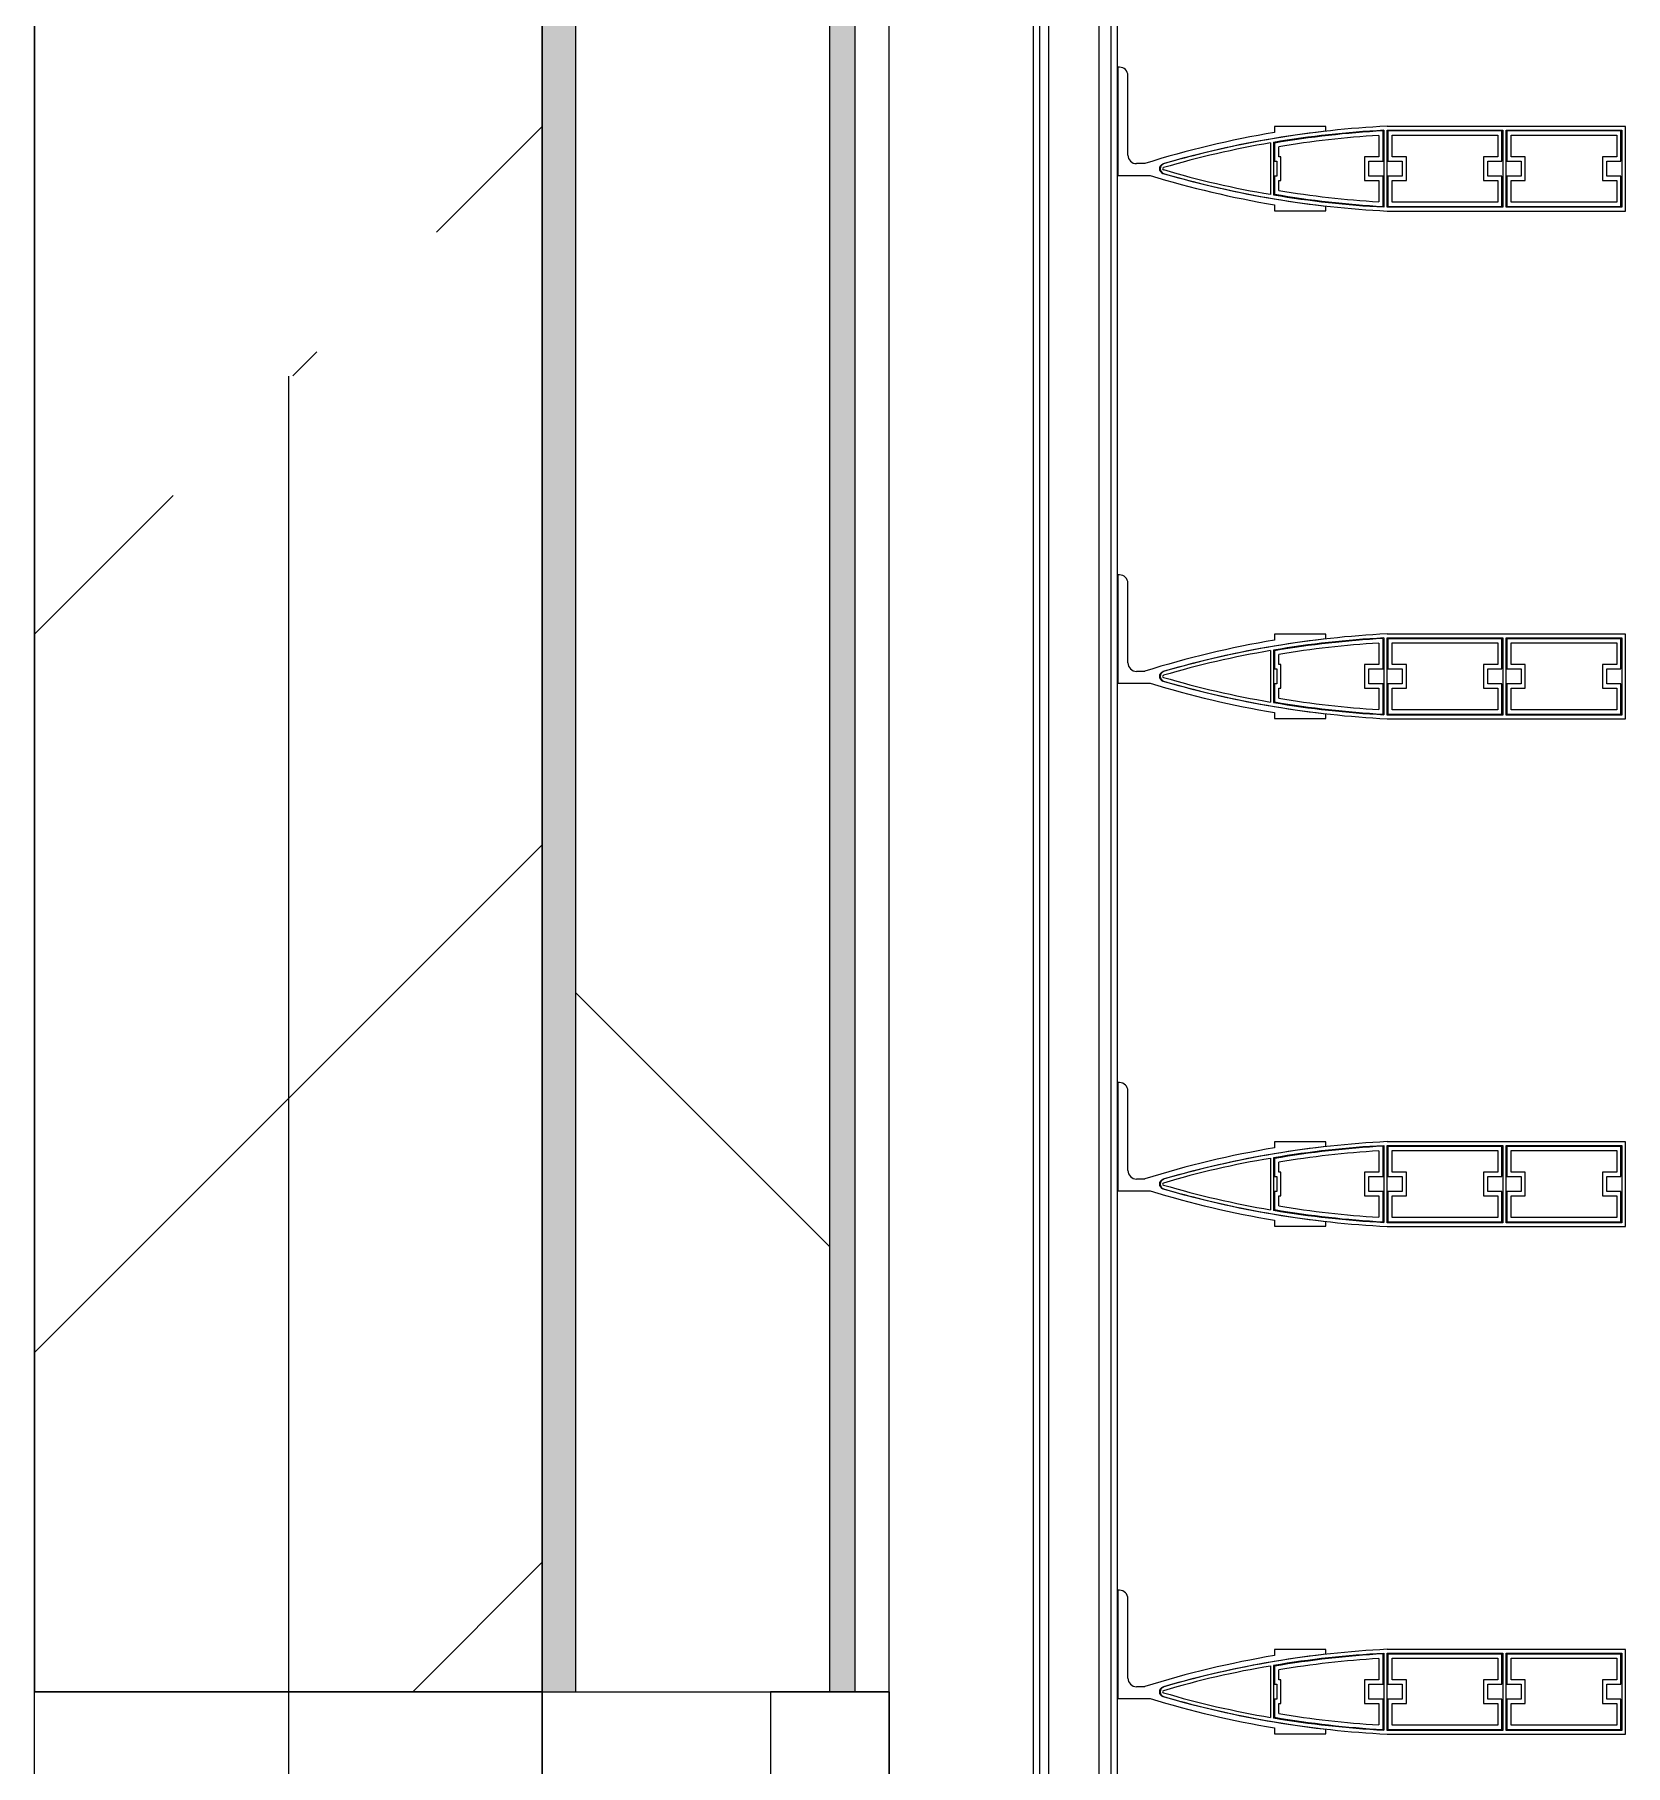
# Model space of a CAD drawing. Header units: millimetres. Extents: x 48966 to 155647, y -43515 to 26217.
# Drawn here: x 128782 to 129722, y -22076 to -21054 of the extents above; entities that cross this region are included whole.
import ezdxf

# ---------------------------------------------------------------- set-up
doc = ezdxf.new("R2010")
doc.units = ezdxf.units.MM
doc.linetypes.add('Осевые', pattern=[6350, 1270, -952.5, 3175, -952.5])
doc.linetypes.add('Сверху', pattern=[793.75, 476.25, -317.5])
for name, color, linetype, lineweight in [('Каркас_Импост', 7, 'Continuous', 9), ('Обобщенные модели', 7, 'Continuous', 9), ('Обобщенные модели-1', 7, 'Continuous', 18), ('Общие ребра', 7, 'Continuous', 9), ('Окна', 7, 'Continuous', 9), ('Окна-2', 7, 'Сверху', 9), ('Оси-2', 7, 'Осевые', 9), ('Остекление', 7, 'Continuous', 9), ('Перекрытия', 7, 'Continuous', 9), ('Стены', 7, 'Continuous', 9), ('Стены-1', 7, 'Continuous', 18), ('Штриховка разреза-1', 7, 'Continuous', 9)]:
    doc.layers.add(name, color=color, linetype=linetype, lineweight=lineweight)
doc.layers.add('Окна-1', color=7, linetype='Continuous', lineweight=9, true_color=0x804000)
pattern_1 = [(0, (0, 0), (812.8, 203.2), [67.056, -542.544, 67.056, -542.544, -3251.2]), (0, (0, 0), (812.8, 203.2), [-1219.2, 67.056, -1152.144, 67.056, -542.544, -1422.4]), (0, (0, 0), (812.8, 203.2), [-3048, 67.056, -339.344, 67.056, -948.944]), (120, (304.8, 101.6), (-582.37636, 602.30545), [67.056, -542.544, 67.056, -542.544, -3251.2]), (120, (304.8, 101.6), (-582.37636, 602.30545), [-1219.2, 67.056, -1152.144, 67.056, -542.544, -1422.4]), (120, (304.8, 101.6), (-582.37636, 602.30545), [-3048, 67.056, -339.344, 67.056, -948.944]), (240, (406.4, 508), (-230.42364, -805.50545), [67.056, -542.544, 67.056, -542.544, -3251.2]), (240, (406.4, 508), (-230.42364, -805.50545), [-1219.2, 67.056, -1152.144, 67.056, -542.544, -1422.4]), (240, (406.4, 508), (-230.42364, -805.50545), [-3048, 67.056, -339.344, 67.056, -948.944])]
pattern_2 = [(326.31, (-23006.26, -128864), (1066.80005, -533.399), [201.168, -1722.033]), (326.31, (-22974.25, -128853.33), (1066.80005, -533.399), [201.168, -1722.033]), (326.31, (-22974.25, -128917.34), (1066.80005, -533.399), [201.168, -1722.033])]

# ---------------------------------------------------------------- blocks, each defined once
blk = doc.blocks.new('Обвязочная балка 1 - Обвязочная балка 1-1451838-План 5-го этажа на отм_ _12_600')
at = {"layer": 'Обобщенные модели'}
for p, q in [((129380.8, 11567.1), (129380.8, -26882.9)), ((129410.7, -26882.9), (129410.7, 11567.1))]:
    blk.add_line(p, q, dxfattribs=at)
at = {"layer": 'Обобщенные модели-1'}
for p, q in [((129371.6, 11567.1), (129371.6, -26882.9)), ((129375.6, -26882.9), (129375.6, 11567.1)), ((129417.6, 11567.1), (129417.6, -26882.9)), ((129421.6, -26882.9), (129421.6, 11567.1))]:
    blk.add_line(p, q, dxfattribs=at)
blk = doc.blocks.new('Профиль ламели435 - Профиль ламели-1585345-План 5-го этажа на отм_ _12_600')
at = {"layer": 'Обобщенные модели-1'}
for p, q in [((89806.9, 24507.1), (89806.9, 24366.2)), ((89856.9, 24507.1), (89806.9, 24507.1)), ((89809.1, 24436.5), (89809.1, 24504.9)), ((89809.1, 24504.9), (89854.7, 24504.9)), ((89854.7, 24504.9), (89854.7, 24436.5)), ((89856.9, 24366.2), (89856.9, 24507.1)), ((89827.4, 24504.4), (89809.6, 24504.4)), ((89809.6, 24504.4), (89809.6, 24437)), ((89812.1, 24439.5), (89812.1, 24501.9)), ((89812.1, 24501.9), (89824.9, 24501.9)), ((89824.9, 24501.9), (89824.9, 24493.5)), ((89827.4, 24496), (89827.4, 24504.4)), ((89836.3, 24496), (89827.4, 24496)), ((89854.2, 24504.4), (89836.3, 24504.4)), ((89836.3, 24504.4), (89836.3, 24496)), ((89838.8, 24493.5), (89838.8, 24501.9)), ((89838.8, 24501.9), (89851.7, 24501.9)), ((89851.7, 24501.9), (89851.7, 24439.5)), ((89854.2, 24437), (89854.2, 24504.4)), ((89824.9, 24493.5), (89838.8, 24493.5)), ((89838.8, 24447.9), (89824.9, 24447.9)), ((89824.9, 24447.9), (89824.9, 24439.5)), ((89827.4, 24437), (89827.4, 24445.4)), ((89827.4, 24445.4), (89836.3, 24445.4)), ((89836.3, 24445.4), (89836.3, 24437)), ((89838.8, 24439.5), (89838.8, 24447.9)), ((89854.7, 24436.5), (89809.1, 24436.5)), ((89809.1, 24434.6), (89854.7, 24434.6)), ((89809.1, 24366.2), (89809.1, 24434.6)), ((89809.6, 24437), (89827.4, 24437)), ((89827.4, 24434.1), (89809.6, 24434.1)), ((89809.6, 24434.1), (89809.6, 24366.7)), ((89824.9, 24439.5), (89812.1, 24439.5)), ((89827.4, 24425.7), (89827.4, 24434.1)), ((89836.3, 24437), (89854.2, 24437)), ((89854.2, 24434.1), (89836.3, 24434.1)), ((89836.3, 24434.1), (89836.3, 24425.7)), ((89851.7, 24439.5), (89838.8, 24439.5)), ((89854.2, 24366.7), (89854.2, 24434.1)), ((89854.7, 24434.6), (89854.7, 24366.2)), ((89812.1, 24369.2), (89812.1, 24431.6)), ((89812.1, 24431.6), (89824.9, 24431.6)), ((89824.9, 24431.6), (89824.9, 24423.2)), ((89824.9, 24423.2), (89838.8, 24423.2)), ((89836.3, 24425.7), (89827.4, 24425.7)), ((89838.8, 24423.2), (89838.8, 24431.6)), ((89838.8, 24431.6), (89851.7, 24431.6)), ((89851.7, 24431.6), (89851.7, 24369.2)), ((89838.8, 24377.6), (89824.9, 24377.6)), ((89824.9, 24377.6), (89824.9, 24369.2)), ((89827.4, 24366.7), (89827.4, 24375.1)), ((89827.4, 24375.1), (89836.3, 24375.1)), ((89836.3, 24375.1), (89836.3, 24366.7)), ((89838.8, 24369.2), (89838.8, 24377.6)), ((89854.7, 24366.2), (89809.1, 24366.2)), ((89809.1, 24364.3), (89854.6, 24364.3)), ((89809.6, 24366.7), (89827.4, 24366.7)), ((89827.4, 24363.8), (89809.6, 24363.8)), ((89824.9, 24369.2), (89812.1, 24369.2)), ((89827.4, 24355.4), (89827.4, 24363.8)), ((89836.3, 24366.7), (89854.2, 24366.7)), ((89854.2, 24363.8), (89836.3, 24363.8)), ((89836.3, 24363.8), (89836.3, 24355.4)), ((89851.7, 24369.2), (89838.8, 24369.2)), ((89812.2, 24361.3), (89824.9, 24361.3)), ((89824.9, 24361.3), (89824.9, 24352.9)), ((89824.9, 24352.9), (89838.8, 24352.9)), ((89836.3, 24355.4), (89827.4, 24355.4)), ((89838.8, 24352.9), (89838.8, 24361.3)), ((89838.8, 24361.3), (89851.5, 24361.3)), ((89809.8, 24330.1), (89806.9, 24330.1)), ((89806.9, 24330.1), (89806.9, 24299.7)), ((89856.8, 24330.1), (89853.9, 24330.1)), ((89856.8, 24299.7), (89856.8, 24330.1)), ((89824.9, 24302.2), (89818.9, 24302.2)), ((89838.8, 24303.5), (89824.9, 24303.5)), ((89824.9, 24303.5), (89824.9, 24302.2)), ((89827.4, 24299.7), (89827.4, 24301)), ((89827.4, 24301), (89836.3, 24301)), ((89836.3, 24301), (89836.3, 24299.7)), ((89838.8, 24302.2), (89838.8, 24303.5)), ((89844.8, 24302.2), (89838.8, 24302.2)), ((89806.9, 24299.7), (89810.5, 24299.7)), ((89847.4, 24299.2), (89816.3, 24299.2)), ((89816.6, 24297.3), (89847.1, 24297.3)), ((89816.8, 24299.7), (89827.4, 24299.7)), ((89836.3, 24299.7), (89846.9, 24299.7)), ((89853.2, 24299.7), (89856.8, 24299.7)), ((89828.9, 24223), (89828.9, 24218.1)), ((89835.9, 24207.1), (89835.9, 24226.3)), ((89771.9, 24208.1), (89771.9, 24207.1)), ((89823.9, 24213.1), (89776.9, 24213.1)), ((89771.9, 24207.1), (89835.9, 24207.1))]:
    blk.add_line(p, q, dxfattribs=at)
for centre, radius, start, end in [((90380.6, 24394.6), 574.5, 182.8338, 196.2258), ((90380.7, 24394.3), 572.3, 183.0109, 189.5715), ((90380.4, 24395.9), 571.8, 183.2193, 189.6867), ((89283.1, 24394.6), 574.5, 343.7742, 357.1662), ((89283.3, 24395.9), 571.8, 350.3133, 356.7807), ((89283, 24394.3), 572.3, 350.4285, 356.9891), ((90380.5, 24395.6), 569.3, 183.4571, 189.4457), ((89283.2, 24395.6), 569.3, 350.5543, 356.5429), ((90380.6, 24394.6), 574.5, 186.4465, 196.2576), ((89283.1, 24394.6), 574.5, 343.7424, 353.5535), ((90377.1, 24394.6), 574.5, 189.5084, 197.3712), ((90349, 24386.8), 539.8, 189.5428, 196.4344), ((89314.7, 24386.8), 539.8, 343.5656, 350.4572), ((89286.6, 24394.6), 574.5, 342.9661, 350.4916), ((89831.9, 24235.1), 3, 200, 340), ((89831.9, 24234.5), 2.84, 196.2576, 343.7424), ((89831.9, 24234.2), 0.645, 196.4344, 343.5656), ((89776.9, 24208.1), 5, 90, 180), ((89823.9, 24218.1), 5, 270, 0)]:
    blk.add_arc(centre, radius, start, end, dxfattribs=at)
blk = doc.blocks.new('Профиль ламели436 - Профиль ламели-1585609-План 5-го этажа на отм_ _12_600')
at = {"layer": 'Обобщенные модели-1'}
for p, q in [((89806.9, 24507.1), (89806.9, 24366.2)), ((89856.9, 24507.1), (89806.9, 24507.1)), ((89809.1, 24436.5), (89809.1, 24504.9)), ((89809.1, 24504.9), (89854.7, 24504.9)), ((89854.7, 24504.9), (89854.7, 24436.5)), ((89856.9, 24366.2), (89856.9, 24507.1)), ((89827.4, 24504.4), (89809.6, 24504.4)), ((89809.6, 24504.4), (89809.6, 24437)), ((89812.1, 24439.5), (89812.1, 24501.9)), ((89812.1, 24501.9), (89824.9, 24501.9)), ((89824.9, 24501.9), (89824.9, 24493.5)), ((89827.4, 24496), (89827.4, 24504.4)), ((89836.3, 24496), (89827.4, 24496)), ((89854.2, 24504.4), (89836.3, 24504.4)), ((89836.3, 24504.4), (89836.3, 24496)), ((89838.8, 24493.5), (89838.8, 24501.9)), ((89838.8, 24501.9), (89851.7, 24501.9)), ((89851.7, 24501.9), (89851.7, 24439.5)), ((89854.2, 24437), (89854.2, 24504.4)), ((89824.9, 24493.5), (89838.8, 24493.5)), ((89838.8, 24447.9), (89824.9, 24447.9)), ((89824.9, 24447.9), (89824.9, 24439.5)), ((89827.4, 24437), (89827.4, 24445.4)), ((89827.4, 24445.4), (89836.3, 24445.4)), ((89836.3, 24445.4), (89836.3, 24437)), ((89838.8, 24439.5), (89838.8, 24447.9)), ((89854.7, 24436.5), (89809.1, 24436.5)), ((89809.1, 24434.6), (89854.7, 24434.6)), ((89809.1, 24366.2), (89809.1, 24434.6)), ((89809.6, 24437), (89827.4, 24437)), ((89827.4, 24434.1), (89809.6, 24434.1)), ((89809.6, 24434.1), (89809.6, 24366.7)), ((89824.9, 24439.5), (89812.1, 24439.5)), ((89827.4, 24425.7), (89827.4, 24434.1)), ((89836.3, 24437), (89854.2, 24437)), ((89854.2, 24434.1), (89836.3, 24434.1)), ((89836.3, 24434.1), (89836.3, 24425.7)), ((89851.7, 24439.5), (89838.8, 24439.5)), ((89854.2, 24366.7), (89854.2, 24434.1)), ((89854.7, 24434.6), (89854.7, 24366.2)), ((89812.1, 24369.2), (89812.1, 24431.6)), ((89812.1, 24431.6), (89824.9, 24431.6)), ((89824.9, 24431.6), (89824.9, 24423.2)), ((89824.9, 24423.2), (89838.8, 24423.2)), ((89836.3, 24425.7), (89827.4, 24425.7)), ((89838.8, 24423.2), (89838.8, 24431.6)), ((89838.8, 24431.6), (89851.7, 24431.6)), ((89851.7, 24431.6), (89851.7, 24369.2)), ((89838.8, 24377.6), (89824.9, 24377.6)), ((89824.9, 24377.6), (89824.9, 24369.2)), ((89827.4, 24366.7), (89827.4, 24375.1)), ((89827.4, 24375.1), (89836.3, 24375.1)), ((89836.3, 24375.1), (89836.3, 24366.7)), ((89838.8, 24369.2), (89838.8, 24377.6)), ((89854.7, 24366.2), (89809.1, 24366.2)), ((89809.1, 24364.3), (89854.6, 24364.3)), ((89809.6, 24366.7), (89827.4, 24366.7)), ((89827.4, 24363.8), (89809.6, 24363.8)), ((89824.9, 24369.2), (89812.1, 24369.2)), ((89827.4, 24355.4), (89827.4, 24363.8)), ((89836.3, 24366.7), (89854.2, 24366.7)), ((89854.2, 24363.8), (89836.3, 24363.8)), ((89836.3, 24363.8), (89836.3, 24355.4)), ((89851.7, 24369.2), (89838.8, 24369.2)), ((89812.2, 24361.3), (89824.9, 24361.3)), ((89824.9, 24361.3), (89824.9, 24352.9)), ((89824.9, 24352.9), (89838.8, 24352.9)), ((89836.3, 24355.4), (89827.4, 24355.4)), ((89838.8, 24352.9), (89838.8, 24361.3)), ((89838.8, 24361.3), (89851.5, 24361.3)), ((89809.8, 24330.1), (89806.9, 24330.1)), ((89806.9, 24330.1), (89806.9, 24299.7)), ((89856.8, 24330.1), (89853.9, 24330.1)), ((89856.8, 24299.7), (89856.8, 24330.1)), ((89824.9, 24302.2), (89818.9, 24302.2)), ((89838.8, 24303.5), (89824.9, 24303.5)), ((89824.9, 24303.5), (89824.9, 24302.2)), ((89827.4, 24299.7), (89827.4, 24301)), ((89827.4, 24301), (89836.3, 24301)), ((89836.3, 24301), (89836.3, 24299.7)), ((89838.8, 24302.2), (89838.8, 24303.5)), ((89844.8, 24302.2), (89838.8, 24302.2)), ((89806.9, 24299.7), (89810.5, 24299.7)), ((89847.4, 24299.2), (89816.3, 24299.2)), ((89816.6, 24297.3), (89847.1, 24297.3)), ((89816.8, 24299.7), (89827.4, 24299.7)), ((89836.3, 24299.7), (89846.9, 24299.7)), ((89853.2, 24299.7), (89856.8, 24299.7)), ((89828.9, 24223), (89828.9, 24218.1)), ((89835.9, 24207.1), (89835.9, 24226.3)), ((89771.9, 24208.1), (89771.9, 24207.1)), ((89823.9, 24213.1), (89776.9, 24213.1)), ((89771.9, 24207.1), (89835.9, 24207.1))]:
    blk.add_line(p, q, dxfattribs=at)
for centre, radius, start, end in [((90380.6, 24394.6), 574.5, 182.8338, 196.2258), ((90380.7, 24394.3), 572.3, 183.0109, 189.5715), ((90380.4, 24395.9), 571.8, 183.2193, 189.6867), ((89283.1, 24394.6), 574.5, 343.7742, 357.1662), ((89283.3, 24395.9), 571.8, 350.3133, 356.7807), ((89283, 24394.3), 572.3, 350.4285, 356.9891), ((90380.5, 24395.6), 569.3, 183.4571, 189.4457), ((89283.2, 24395.6), 569.3, 350.5543, 356.5429), ((90380.6, 24394.6), 574.5, 186.4465, 196.2576), ((89283.1, 24394.6), 574.5, 343.7424, 353.5535), ((90377.1, 24394.6), 574.5, 189.5084, 197.3712), ((90349, 24386.8), 539.8, 189.5428, 196.4344), ((89314.7, 24386.8), 539.8, 343.5656, 350.4572), ((89286.6, 24394.6), 574.5, 342.9661, 350.4916), ((89831.9, 24235.1), 3, 200, 340), ((89831.9, 24234.5), 2.84, 196.2576, 343.7424), ((89831.9, 24234.2), 0.645, 196.4344, 343.5656), ((89776.9, 24208.1), 5, 90, 180), ((89823.9, 24218.1), 5, 270, 0)]:
    blk.add_arc(centre, radius, start, end, dxfattribs=at)
blk = doc.blocks.new('Профиль ламели437 - Профиль ламели-1585873-План 5-го этажа на отм_ _12_600')
at = {"layer": 'Обобщенные модели-1'}
for p, q in [((89806.9, 24507.1), (89806.9, 24366.2)), ((89856.9, 24507.1), (89806.9, 24507.1)), ((89809.1, 24436.5), (89809.1, 24504.9)), ((89809.1, 24504.9), (89854.7, 24504.9)), ((89854.7, 24504.9), (89854.7, 24436.5)), ((89856.9, 24366.2), (89856.9, 24507.1)), ((89827.4, 24504.4), (89809.6, 24504.4)), ((89809.6, 24504.4), (89809.6, 24437)), ((89812.1, 24439.5), (89812.1, 24501.9)), ((89812.1, 24501.9), (89824.9, 24501.9)), ((89824.9, 24501.9), (89824.9, 24493.5)), ((89827.4, 24496), (89827.4, 24504.4)), ((89836.3, 24496), (89827.4, 24496)), ((89854.2, 24504.4), (89836.3, 24504.4)), ((89836.3, 24504.4), (89836.3, 24496)), ((89838.8, 24493.5), (89838.8, 24501.9)), ((89838.8, 24501.9), (89851.7, 24501.9)), ((89851.7, 24501.9), (89851.7, 24439.5)), ((89854.2, 24437), (89854.2, 24504.4)), ((89824.9, 24493.5), (89838.8, 24493.5)), ((89838.8, 24447.9), (89824.9, 24447.9)), ((89824.9, 24447.9), (89824.9, 24439.5)), ((89827.4, 24437), (89827.4, 24445.4)), ((89827.4, 24445.4), (89836.3, 24445.4)), ((89836.3, 24445.4), (89836.3, 24437)), ((89838.8, 24439.5), (89838.8, 24447.9)), ((89854.7, 24436.5), (89809.1, 24436.5)), ((89809.1, 24434.6), (89854.7, 24434.6)), ((89809.1, 24366.2), (89809.1, 24434.6)), ((89809.6, 24437), (89827.4, 24437)), ((89827.4, 24434.1), (89809.6, 24434.1)), ((89809.6, 24434.1), (89809.6, 24366.7)), ((89824.9, 24439.5), (89812.1, 24439.5)), ((89827.4, 24425.7), (89827.4, 24434.1)), ((89836.3, 24437), (89854.2, 24437)), ((89854.2, 24434.1), (89836.3, 24434.1)), ((89836.3, 24434.1), (89836.3, 24425.7)), ((89851.7, 24439.5), (89838.8, 24439.5)), ((89854.2, 24366.7), (89854.2, 24434.1)), ((89854.7, 24434.6), (89854.7, 24366.2)), ((89812.1, 24369.2), (89812.1, 24431.6)), ((89812.1, 24431.6), (89824.9, 24431.6)), ((89824.9, 24431.6), (89824.9, 24423.2)), ((89824.9, 24423.2), (89838.8, 24423.2)), ((89836.3, 24425.7), (89827.4, 24425.7)), ((89838.8, 24423.2), (89838.8, 24431.6)), ((89838.8, 24431.6), (89851.7, 24431.6)), ((89851.7, 24431.6), (89851.7, 24369.2)), ((89838.8, 24377.6), (89824.9, 24377.6)), ((89824.9, 24377.6), (89824.9, 24369.2)), ((89827.4, 24366.7), (89827.4, 24375.1)), ((89827.4, 24375.1), (89836.3, 24375.1)), ((89836.3, 24375.1), (89836.3, 24366.7)), ((89838.8, 24369.2), (89838.8, 24377.6)), ((89854.7, 24366.2), (89809.1, 24366.2)), ((89809.1, 24364.3), (89854.6, 24364.3)), ((89809.6, 24366.7), (89827.4, 24366.7)), ((89827.4, 24363.8), (89809.6, 24363.8)), ((89824.9, 24369.2), (89812.1, 24369.2)), ((89827.4, 24355.4), (89827.4, 24363.8)), ((89836.3, 24366.7), (89854.2, 24366.7)), ((89854.2, 24363.8), (89836.3, 24363.8)), ((89836.3, 24363.8), (89836.3, 24355.4)), ((89851.7, 24369.2), (89838.8, 24369.2)), ((89812.2, 24361.3), (89824.9, 24361.3)), ((89824.9, 24361.3), (89824.9, 24352.9)), ((89824.9, 24352.9), (89838.8, 24352.9)), ((89836.3, 24355.4), (89827.4, 24355.4)), ((89838.8, 24352.9), (89838.8, 24361.3)), ((89838.8, 24361.3), (89851.5, 24361.3)), ((89809.8, 24330.1), (89806.9, 24330.1)), ((89806.9, 24330.1), (89806.9, 24299.7)), ((89856.8, 24330.1), (89853.9, 24330.1)), ((89856.8, 24299.7), (89856.8, 24330.1)), ((89824.9, 24302.2), (89818.9, 24302.2)), ((89838.8, 24303.5), (89824.9, 24303.5)), ((89824.9, 24303.5), (89824.9, 24302.2)), ((89827.4, 24299.7), (89827.4, 24301)), ((89827.4, 24301), (89836.3, 24301)), ((89836.3, 24301), (89836.3, 24299.7)), ((89838.8, 24302.2), (89838.8, 24303.5)), ((89844.8, 24302.2), (89838.8, 24302.2)), ((89806.9, 24299.7), (89810.5, 24299.7)), ((89847.4, 24299.2), (89816.3, 24299.2)), ((89816.6, 24297.3), (89847.1, 24297.3)), ((89816.8, 24299.7), (89827.4, 24299.7)), ((89836.3, 24299.7), (89846.9, 24299.7)), ((89853.2, 24299.7), (89856.8, 24299.7)), ((89828.9, 24223), (89828.9, 24218.1)), ((89835.9, 24207.1), (89835.9, 24226.3)), ((89771.9, 24208.1), (89771.9, 24207.1)), ((89823.9, 24213.1), (89776.9, 24213.1)), ((89771.9, 24207.1), (89835.9, 24207.1))]:
    blk.add_line(p, q, dxfattribs=at)
for centre, radius, start, end in [((90380.6, 24394.6), 574.5, 182.8338, 196.2258), ((90380.7, 24394.3), 572.3, 183.0109, 189.5715), ((90380.4, 24395.9), 571.8, 183.2193, 189.6867), ((89283.1, 24394.6), 574.5, 343.7742, 357.1662), ((89283.3, 24395.9), 571.8, 350.3133, 356.7807), ((89283, 24394.3), 572.3, 350.4285, 356.9891), ((90380.5, 24395.6), 569.3, 183.4571, 189.4457), ((89283.2, 24395.6), 569.3, 350.5543, 356.5429), ((90380.6, 24394.6), 574.5, 186.4465, 196.2576), ((89283.1, 24394.6), 574.5, 343.7424, 353.5535), ((90377.1, 24394.6), 574.5, 189.5084, 197.3712), ((90349, 24386.8), 539.8, 189.5428, 196.4344), ((89314.7, 24386.8), 539.8, 343.5656, 350.4572), ((89286.6, 24394.6), 574.5, 342.9661, 350.4916), ((89831.9, 24235.1), 3, 200, 340), ((89831.9, 24234.5), 2.84, 196.2576, 343.7424), ((89831.9, 24234.2), 0.645, 196.4344, 343.5656), ((89776.9, 24208.1), 5, 90, 180), ((89823.9, 24218.1), 5, 270, 0)]:
    blk.add_arc(centre, radius, start, end, dxfattribs=at)
blk = doc.blocks.new('Профиль ламели439 - Профиль ламели-1586401-План 5-го этажа на отм_ _12_600')
at = {"layer": 'Обобщенные модели-1'}
for p, q in [((89806.9, 24507.1), (89806.9, 24366.2)), ((89856.9, 24507.1), (89806.9, 24507.1)), ((89809.1, 24436.5), (89809.1, 24504.9)), ((89809.1, 24504.9), (89854.7, 24504.9)), ((89854.7, 24504.9), (89854.7, 24436.5)), ((89856.9, 24366.2), (89856.9, 24507.1)), ((89827.4, 24504.4), (89809.6, 24504.4)), ((89809.6, 24504.4), (89809.6, 24437)), ((89812.1, 24439.5), (89812.1, 24501.9)), ((89812.1, 24501.9), (89824.9, 24501.9)), ((89824.9, 24501.9), (89824.9, 24493.5)), ((89827.4, 24496), (89827.4, 24504.4)), ((89836.3, 24496), (89827.4, 24496)), ((89854.2, 24504.4), (89836.3, 24504.4)), ((89836.3, 24504.4), (89836.3, 24496)), ((89838.8, 24493.5), (89838.8, 24501.9)), ((89838.8, 24501.9), (89851.7, 24501.9)), ((89851.7, 24501.9), (89851.7, 24439.5)), ((89854.2, 24437), (89854.2, 24504.4)), ((89824.9, 24493.5), (89838.8, 24493.5)), ((89838.8, 24447.9), (89824.9, 24447.9)), ((89824.9, 24447.9), (89824.9, 24439.5)), ((89827.4, 24437), (89827.4, 24445.4)), ((89827.4, 24445.4), (89836.3, 24445.4)), ((89836.3, 24445.4), (89836.3, 24437)), ((89838.8, 24439.5), (89838.8, 24447.9)), ((89854.7, 24436.5), (89809.1, 24436.5)), ((89809.1, 24434.6), (89854.7, 24434.6)), ((89809.1, 24366.2), (89809.1, 24434.6)), ((89809.6, 24437), (89827.4, 24437)), ((89827.4, 24434.1), (89809.6, 24434.1)), ((89809.6, 24434.1), (89809.6, 24366.7)), ((89824.9, 24439.5), (89812.1, 24439.5)), ((89827.4, 24425.7), (89827.4, 24434.1)), ((89836.3, 24437), (89854.2, 24437)), ((89854.2, 24434.1), (89836.3, 24434.1)), ((89836.3, 24434.1), (89836.3, 24425.7)), ((89851.7, 24439.5), (89838.8, 24439.5)), ((89854.2, 24366.7), (89854.2, 24434.1)), ((89854.7, 24434.6), (89854.7, 24366.2)), ((89812.1, 24369.2), (89812.1, 24431.6)), ((89812.1, 24431.6), (89824.9, 24431.6)), ((89824.9, 24431.6), (89824.9, 24423.2)), ((89824.9, 24423.2), (89838.8, 24423.2)), ((89836.3, 24425.7), (89827.4, 24425.7)), ((89838.8, 24423.2), (89838.8, 24431.6)), ((89838.8, 24431.6), (89851.7, 24431.6)), ((89851.7, 24431.6), (89851.7, 24369.2)), ((89838.8, 24377.6), (89824.9, 24377.6)), ((89824.9, 24377.6), (89824.9, 24369.2)), ((89827.4, 24366.7), (89827.4, 24375.1)), ((89827.4, 24375.1), (89836.3, 24375.1)), ((89836.3, 24375.1), (89836.3, 24366.7)), ((89838.8, 24369.2), (89838.8, 24377.6)), ((89854.7, 24366.2), (89809.1, 24366.2)), ((89809.1, 24364.3), (89854.6, 24364.3)), ((89809.6, 24366.7), (89827.4, 24366.7)), ((89827.4, 24363.8), (89809.6, 24363.8)), ((89824.9, 24369.2), (89812.1, 24369.2)), ((89827.4, 24355.4), (89827.4, 24363.8)), ((89836.3, 24366.7), (89854.2, 24366.7)), ((89854.2, 24363.8), (89836.3, 24363.8)), ((89836.3, 24363.8), (89836.3, 24355.4)), ((89851.7, 24369.2), (89838.8, 24369.2)), ((89812.2, 24361.3), (89824.9, 24361.3)), ((89824.9, 24361.3), (89824.9, 24352.9)), ((89824.9, 24352.9), (89838.8, 24352.9)), ((89836.3, 24355.4), (89827.4, 24355.4)), ((89838.8, 24352.9), (89838.8, 24361.3)), ((89838.8, 24361.3), (89851.5, 24361.3)), ((89809.8, 24330.1), (89806.9, 24330.1)), ((89806.9, 24330.1), (89806.9, 24299.7)), ((89856.8, 24330.1), (89853.9, 24330.1)), ((89856.8, 24299.7), (89856.8, 24330.1)), ((89824.9, 24302.2), (89818.9, 24302.2)), ((89838.8, 24303.5), (89824.9, 24303.5)), ((89824.9, 24303.5), (89824.9, 24302.2)), ((89827.4, 24299.7), (89827.4, 24301)), ((89827.4, 24301), (89836.3, 24301)), ((89836.3, 24301), (89836.3, 24299.7)), ((89838.8, 24302.2), (89838.8, 24303.5)), ((89844.8, 24302.2), (89838.8, 24302.2)), ((89806.9, 24299.7), (89810.5, 24299.7)), ((89847.4, 24299.2), (89816.3, 24299.2)), ((89816.6, 24297.3), (89847.1, 24297.3)), ((89816.8, 24299.7), (89827.4, 24299.7)), ((89836.3, 24299.7), (89846.9, 24299.7)), ((89853.2, 24299.7), (89856.8, 24299.7)), ((89828.9, 24223), (89828.9, 24218.1)), ((89835.9, 24207.1), (89835.9, 24226.3)), ((89771.9, 24208.1), (89771.9, 24207.1)), ((89823.9, 24213.1), (89776.9, 24213.1)), ((89771.9, 24207.1), (89835.9, 24207.1))]:
    blk.add_line(p, q, dxfattribs=at)
for centre, radius, start, end in [((90380.6, 24394.6), 574.5, 182.8338, 196.2258), ((90380.7, 24394.3), 572.3, 183.0109, 189.5715), ((90380.4, 24395.9), 571.8, 183.2193, 189.6867), ((89283.1, 24394.6), 574.5, 343.7742, 357.1662), ((89283.3, 24395.9), 571.8, 350.3133, 356.7807), ((89283, 24394.3), 572.3, 350.4285, 356.9891), ((90380.5, 24395.6), 569.3, 183.4571, 189.4457), ((89283.2, 24395.6), 569.3, 350.5543, 356.5429), ((90380.6, 24394.6), 574.5, 186.4465, 196.2576), ((89283.1, 24394.6), 574.5, 343.7424, 353.5535), ((90377.1, 24394.6), 574.5, 189.5084, 197.3712), ((90349, 24386.8), 539.8, 189.5428, 196.4344), ((89314.7, 24386.8), 539.8, 343.5656, 350.4572), ((89286.6, 24394.6), 574.5, 342.9661, 350.4916), ((89831.9, 24235.1), 3, 200, 340), ((89831.9, 24234.5), 2.84, 196.2576, 343.7424), ((89831.9, 24234.2), 0.645, 196.4344, 343.5656), ((89776.9, 24208.1), 5, 90, 180), ((89823.9, 24218.1), 5, 270, 0)]:
    blk.add_arc(centre, radius, start, end, dxfattribs=at)
blk = doc.blocks.new('Окно 2-Распашное - Один переплет с многокамерным стеклопакетом - 30674-99 - ОК-1 1200-1800-V29-План 5-го этажа на отм_ _12_600')
at = {"layer": 'Остекление'}
h = blk.add_hatch(dxfattribs=at)
h.set_pattern_fill('FP_21', color=256, style=0, pattern_type=2)
h.set_pattern_definition(pattern_2)
h.paths.add_polyline_path([(-70, 66.5), (-458, 66.5), (-458, 62.5), (-70, 62.5)], flags=0)
h.paths.add_polyline_path([(-70, 38.5), (-458, 38.5), (-458, 34.5), (-70, 34.5)], flags=0)
h = blk.add_hatch(dxfattribs=at)
h.set_pattern_fill('FP_21', color=256, style=0, pattern_type=2)
h.set_pattern_definition(pattern_2)
h.paths.add_polyline_path([(458, 62.5), (458, 66.5), (70, 66.5), (70, 62.5), (421.2, 62.5)], flags=0)
h.paths.add_polyline_path([(458, 34.5), (458, 38.5), (70, 38.5), (70, 34.5), (421.2, 34.5)], flags=0)
at = {"layer": 'Каркас_Импост'}
for p, q in [((-550, 102.5), (-550, 32.5)), ((-487, 102.5), (-550, 102.5)), ((-487, 88.5), (-487, 102.5)), ((-487, 102.5), (-41, 102.5)), ((-487, 88.5), (-487, 102.5)), ((41, 102.5), (-41, 102.5)), ((-41, 102.5), (-41, 88.5)), ((-41, 88.5), (-41, 102.5)), ((41, 88.5), (41, 102.5)), ((41, 102.5), (487, 102.5)), ((41, 102.5), (41, 88.5)), ((550, 102.5), (487, 102.5)), ((487, 102.5), (487, 88.5)), ((487, 102.5), (487, 88.5)), ((550, 32.5), (550, 102.5)), ((-507, 32.5), (-507, 88.5)), ((-507, 88.5), (-487, 88.5)), ((-21, 88.5), (-507, 88.5)), ((-507, 32.5), (-507, 88.5)), ((-438, 86.5), (-495, 86.5)), ((-495, 86.5), (-495, 30.5)), ((-41, 88.5), (-487, 88.5)), ((-438, 66.5), (-438, 86.5)), ((-90, 86.5), (-438, 86.5)), ((-438, 86.5), (-438, 66.5)), ((-33, 86.5), (-90, 86.5)), ((-90, 86.5), (-90, 66.5)), ((-90, 86.5), (-90, 66.5)), ((-41, 88.5), (-21, 88.5)), ((-33, 30.5), (-33, 86.5)), ((-21, 88.5), (-21, 32.5)), ((-21, 32.5), (-21, 88.5)), ((21, 32.5), (21, 88.5)), ((21, 88.5), (41, 88.5)), ((21, 88.5), (21, 32.5)), ((507, 88.5), (21, 88.5)), ((90, 86.5), (33, 86.5)), ((33, 86.5), (33, 30.5)), ((487, 88.5), (41, 88.5)), ((90, 66.5), (90, 86.5)), ((90, 66.5), (90, 86.5)), ((438, 86.5), (90, 86.5)), ((438, 86.5), (438, 66.5)), ((495, 86.5), (438, 86.5)), ((438, 66.5), (438, 86.5)), ((487, 88.5), (507, 88.5)), ((495, 30.5), (495, 86.5)), ((507, 88.5), (507, 32.5)), ((507, 88.5), (507, 32.5)), ((-458, 34.5), (-458, 66.5)), ((-458, 66.5), (-438, 66.5)), ((-70, 66.5), (-458, 66.5)), ((-458, 66.5), (-458, 34.5)), ((-438, 66.5), (-90, 66.5)), ((-90, 66.5), (-70, 66.5)), ((-70, 66.5), (-70, 34.5)), ((-70, 66.5), (-70, 34.5)), ((70, 34.5), (70, 66.5)), ((70, 66.5), (90, 66.5)), ((458, 66.5), (70, 66.5)), ((70, 34.5), (70, 66.5)), ((90, 66.5), (438, 66.5)), ((438, 66.5), (458, 66.5)), ((458, 66.5), (458, 34.5)), ((458, 34.5), (458, 66.5)), ((-550, 32.5), (-507, 32.5)), ((-495, 32.5), (-507, 32.5)), ((-438, 34.5), (-458, 34.5)), ((-458, 34.5), (-70, 34.5)), ((-438, 16.5), (-438, 34.5)), ((-90, 34.5), (-438, 34.5)), ((-438, 34.5), (-438, 16.5)), ((-70, 34.5), (-90, 34.5)), ((-90, 34.5), (-90, 16.5)), ((-90, 34.5), (-90, 16.5)), ((-21, 32.5), (-33, 32.5)), ((-21, 32.5), (21, 32.5)), ((33, 32.5), (21, 32.5)), ((90, 34.5), (70, 34.5)), ((70, 34.5), (458, 34.5)), ((90, 16.5), (90, 34.5)), ((90, 16.5), (90, 34.5)), ((438, 34.5), (90, 34.5)), ((458, 34.5), (438, 34.5)), ((438, 34.5), (438, 16.5)), ((438, 16.5), (438, 34.5)), ((507, 32.5), (495, 32.5)), ((507, 32.5), (550, 32.5)), ((-495, 30.5), (-515, 30.5)), ((-515, 30.5), (-515, 16.5)), ((-13, 30.5), (-33, 30.5)), ((-13, 16.5), (-13, 30.5)), ((33, 30.5), (13, 30.5)), ((13, 30.5), (13, 16.5)), ((515, 30.5), (495, 30.5)), ((515, 16.5), (515, 30.5)), ((-515, 16.5), (-438, 16.5)), ((-438, 16.5), (-90, 16.5)), ((-90, 16.5), (-13, 16.5)), ((13, 16.5), (90, 16.5)), ((90, 16.5), (438, 16.5)), ((438, 16.5), (515, 16.5))]:
    blk.add_line(p, q, dxfattribs=at)
at = {"layer": 'Окна'}
for p, q in [((-437.6, 102.5), (-487, 102.5)), ((-487, 102.5), (-474.6, 102.5)), ((-53.3, 102.5), (-41, 102.5)), ((53.3, 102.5), (41, 102.5)), ((438.2, 102.5), (487, 102.5)), ((487, 102.5), (474.8, 102.5)), ((-70, 62.5), (-458, 62.5)), ((-458, 52.5), (-458, 62.5)), ((-85, 62.5), (-443, 62.5)), ((-70, 62.5), (-70, 52.5)), ((70, 52.5), (70, 62.5)), ((458, 62.5), (70, 62.5)), ((443, 62.5), (85, 62.5)), ((458, 62.5), (458, 52.5)), ((-458, 52.5), (-70, 52.5)), ((-443, 52.5), (-85, 52.5)), ((70, 52.5), (458, 52.5)), ((85, 52.5), (443, 52.5)), ((-70, 48.5), (-458, 48.5)), ((-458, 38.5), (-458, 48.5)), ((-85, 48.5), (-443, 48.5)), ((-70, 48.5), (-70, 38.5)), ((70, 38.5), (70, 48.5)), ((458, 48.5), (70, 48.5)), ((443, 48.5), (85, 48.5)), ((458, 48.5), (458, 38.5)), ((-458, 38.5), (-70, 38.5)), ((-443, 38.5), (-85, 38.5)), ((70, 38.5), (458, 38.5)), ((85, 38.5), (443, 38.5))]:
    blk.add_line(p, q, dxfattribs=at)
at = {"layer": 'Окна-1'}
for p, q in [((-600, 102.5), (-600, 32.5)), ((-550, 102.5), (-600, 102.5)), ((-550, 32.5), (-550, 102.5)), ((550, 102.5), (-550, 102.5)), ((-550, 32.5), (-550, 102.5)), ((600, 102.5), (550, 102.5)), ((550, 102.5), (550, 32.5)), ((550, 32.5), (550, 102.5)), ((600, 32.5), (600, 102.5)), ((-600, 32.5), (-550, 32.5)), ((-550, 32.5), (-495, 32.5)), ((-33, 32.5), (33, 32.5)), ((495, 32.5), (550, 32.5)), ((550, 32.5), (600, 32.5))]:
    blk.add_line(p, q, dxfattribs=at)
at = {"layer": 'Остекление'}
for p, q in [((-70, 66.5), (-458, 66.5)), ((-458, 66.5), (-458, 62.5)), ((-458, 62.5), (-70, 62.5)), ((-70, 62.5), (-70, 66.5)), ((70, 66.5), (70, 62.5)), ((458, 66.5), (70, 66.5)), ((70, 62.5), (458, 62.5)), ((458, 62.5), (458, 66.5)), ((-70, 52.5), (-458, 52.5)), ((-458, 52.5), (-458, 48.5)), ((-70, 48.5), (-70, 52.5)), ((70, 52.5), (70, 48.5)), ((458, 52.5), (70, 52.5)), ((458, 48.5), (458, 52.5)), ((-458, 48.5), (-70, 48.5)), ((70, 48.5), (458, 48.5)), ((-70, 38.5), (-458, 38.5)), ((-458, 38.5), (-458, 34.5)), ((-458, 34.5), (-70, 34.5)), ((-70, 34.5), (-70, 38.5)), ((70, 38.5), (70, 34.5)), ((458, 38.5), (70, 38.5)), ((70, 34.5), (458, 34.5)), ((458, 34.5), (458, 38.5))]:
    blk.add_line(p, q, dxfattribs=at)
blk = doc.blocks.new('M_Окно-Квадратный проем - 1200 x 1800 mm-1796776-План 5-го этажа на отм_ _12_600')
at = {"layer": 'Окна'}
for p, q in [((-608.2, -150), (-608.2, 150)), ((591.8, 150), (591.8, -150))]:
    blk.add_line(p, q, dxfattribs=at)
at = {"layer": 'Окна-2'}
for p, q in [((-608.2, 150), (591.8, 150)), ((591.8, -150), (-608.2, -150))]:
    blk.add_line(p, q, dxfattribs=at)

msp = doc.modelspace()

# ---------------------------------------------------------------- hatches: boundary and pattern name
at = {"layer": 'Штриховка разреза-1'}
h = msp.add_hatch(dxfattribs=at)
h.set_pattern_fill('FP_8', color=256, style=0, pattern_type=2)
h.set_pattern_definition(pattern_1)
h.paths.add_polyline_path([(129101.5, -26882.9), (129101.5, -25632.9), (129081.5, -25632.9), (129081.5, -26882.9)], flags=0)
h.paths.add_polyline_path([(129101.5, -24432.9), (129101.5, -23232.9), (129081.5, -23232.9), (129081.5, -24432.9)], flags=0)
h.paths.add_polyline_path([(129101.5, -22032.9), (129101.5, -17232.9), (129081.5, -17232.9), (129081.5, -22032.9)], flags=0)
h.paths.add_polyline_path([(129101.5, -16032.9), (129101.5, 9767.1), (129081.5, 9767.1), (129081.5, -16032.9)], flags=0)
h.paths.add_polyline_path([(129081.5, 10967.1), (129101.5, 10967.1), (129101.5, 11593.3), (129081.5, 11593.3), (129081.5, 11127.6)], flags=0)
h = msp.add_hatch(dxfattribs=at)
h.set_pattern_fill('FP_9', color=256, style=0, pattern_type=2)
h.set_pattern_definition([(45, (0, 0), (-707.107, 707.107), []), (135, (0, 0), (-707.107, -707.107), [])])
h.paths.add_polyline_path([(129101.5, -26882.9), (129251.5, -26882.4), (129251.5, -25632.9), (129101.5, -25632.9), (129101.5, -26882.4)], flags=0)
h.paths.add_polyline_path([(129216.5, -24432.9), (129251.5, -24432.9), (129251.5, -23232.9), (129101.5, -23232.9), (129101.5, -24432.9)], flags=0)
h.paths.add_polyline_path([(129216.5, -22032.9), (129251.5, -22032.9), (129251.5, -17232.9), (129101.5, -17232.9), (129101.5, -22032.9)], flags=0)
h.paths.add_polyline_path([(129101.5, -16032.9), (129251.5, -16032.9), (129251.5, 9767.1), (129101.5, 9767.1), (129101.5, -15950.7)], flags=0)
h.paths.add_polyline_path([(129101.5, 10967.1), (129251.5, 10967.1), (129251.5, 11593.3), (129101.5, 11593.3), (129101.5, 11127.6)], flags=0)
h = msp.add_hatch(dxfattribs=at)
h.set_pattern_fill('FP_8', color=256, style=0, pattern_type=2)
h.set_pattern_definition(pattern_1)
h.paths.add_polyline_path([(129258.7, -26882.9), (129266.5, -26882.4), (129266.5, -25632.9), (129251.5, -25632.9), (129251.5, -26882.9)], flags=0)
h.paths.add_polyline_path([(129251.5, -24432.9), (129266.5, -24432.9), (129266.5, -23232.9), (129251.5, -23232.9), (129251.5, -24421.4)], flags=0)
h.paths.add_polyline_path([(129251.5, -22032.9), (129266.5, -22032.9), (129266.5, -17232.9), (129251.5, -17232.9), (129251.5, -21960.3)], flags=0)
h.paths.add_polyline_path([(129251.5, -16032.9), (129266.5, -16032.9), (129266.5, 9767.1), (129251.5, 9767.1), (129251.5, -15944.3)], flags=0)
h.paths.add_polyline_path([(129251.5, 10967.1), (129266.5, 10967.1), (129266.5, 11593.3), (129251.5, 11593.3), (129251.5, 11127.6)], flags=0)
h = msp.add_hatch(dxfattribs=at)
h.set_pattern_fill('FP_2', color=256, style=0, pattern_type=2)
h.set_pattern_definition([(45, (0, 0), (-424.264, 424.264), [600, -100, 20, -100]), (45, (0, 424), (-424.264, 424.264), [])])
h.paths.add_polyline_path([(129081.6, -26882.9), (129081.6, -25632.9), (128781.6, -25632.9), (128781.6, -26882.9), (129050.4, -26882.9)], flags=0)
h.paths.add_polyline_path([(128781.6, -24432.9), (129081.6, -24432.9), (129081.6, -23232.9), (128781.6, -23232.9), (128781.6, -24421.4)], flags=0)
h.paths.add_polyline_path([(128781.6, -22032.9), (129081.6, -22032.9), (129081.6, -17232.9), (128781.6, -17232.9), (128781.6, -21139.9)], flags=0)
h.paths.add_polyline_path([(129050.4, -16032.9), (129081.6, -16032.9), (129081.6, 9767.1), (128781.6, 9767.1), (128781.6, -16032.9)], flags=0)
h.paths.add_polyline_path([(128781.6, 10967.1), (129081.6, 10967.1), (129081.6, 11567.1), (128781.6, 11567.1)], flags=0)

# ---------------------------------------------------------------- linework, layer by layer
at = {"layer": 'Общие ребра'}
for p, q in [((129101.5, -22032.9), (129101.5, -17232.9)), ((129251.5, -22032.9), (129251.5, -17232.9)), ((129266.5, -22032.9), (129266.5, -17232.9)), ((128781.6, -20132.9), (128781.6, -22032.9))]:
    msp.add_line(p, q, dxfattribs=at)
at = {"layer": 'Оси-2'}
msp.add_line((128931.6, 25417.1), (128931.6, -41737.8), dxfattribs=at)
at = {"layer": 'Перекрытия'}
msp.add_line((128781.6, -26882.9), (128781.6, -20132.9), dxfattribs=at)
at = {"layer": 'Стены'}
for p, q in [((129081.6, -22032.9), (128781.6, -22032.9)), ((129081.5, -23232.9), (129081.5, -22032.9)), ((129081.5, -22032.9), (129286.5, -22032.9)), ((129081.6, -22032.9), (129081.6, -23232.9)), ((129286.5, -22032.9), (129286.5, -23232.9))]:
    msp.add_line(p, q, dxfattribs=at)
at = {"layer": 'Стены-1'}
for p, q in [((129081.5, -17232.9), (129081.5, -22032.9)), ((129081.6, -22032.9), (129081.6, -17232.9)), ((129286.5, -22032.9), (129286.5, -17232.9)), ((128781.6, -22032.9), (129081.6, -22032.9)), ((129081.5, -22032.9), (129286.5, -22032.9))]:
    msp.add_line(p, q, dxfattribs=at)

# ---------------------------------------------------------------- block references
at = {"layer": 'Обобщенные модели'}
msp.add_blockref('Обвязочная балка 1 - Обвязочная балка 1-1451838-План 5-го этажа на отм_ _12_600', (0, 0), dxfattribs=at)
at = {"layer": 'Обобщенные модели', "rotation": 270.0000000000252}
for name, p in [('Профиль ламели435 - Профиль ламели-1585345-План 5-го этажа на отм_ _12_600', (105214.6, 68699)), ('Профиль ламели436 - Профиль ламели-1585609-План 5-го этажа на отм_ _12_600', (105214.6, 68399)), ('Профиль ламели437 - Профиль ламели-1585873-План 5-го этажа на отм_ _12_600', (105214.6, 68099)), ('Профиль ламели439 - Профиль ламели-1586401-План 5-го этажа на отм_ _12_600', (105214.6, 67799))]:
    msp.add_blockref(name, p, dxfattribs=at)
at = {"layer": 'Окна'}
for name, p, rotation in [('M_Окно-Квадратный проем - 1200 x 1800 mm-1796776-План 5-го этажа на отм_ _12_600', (128931.6, -22624.7), 89.9999999999999), ('Окно 2-Распашное - Один переплет с многокамерным стеклопакетом - 30674-99 - ОК-1 1200-1800-V29-План 5-го этажа на отм_ _12_600', (129184, -22632.9), 270)]:
    msp.add_blockref(name, p, dxfattribs=dict(at, rotation=rotation))

doc.saveas('drawing.dxf')
